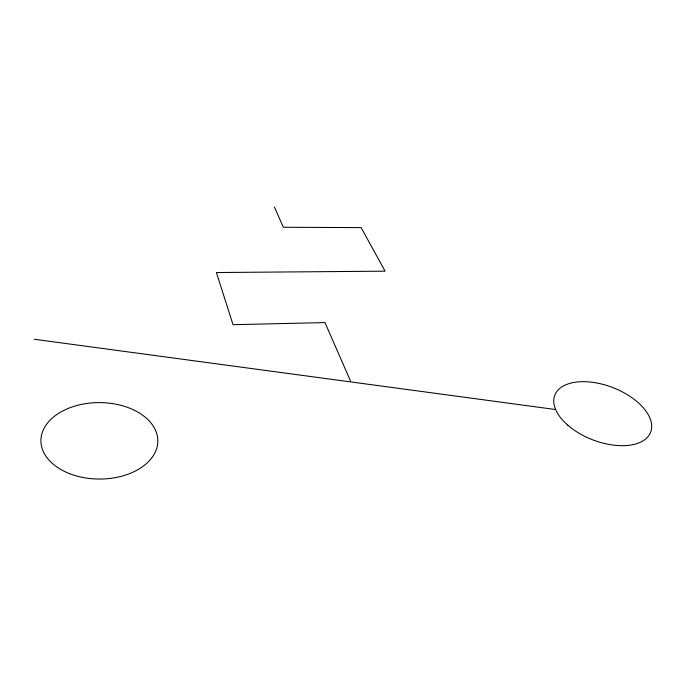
<?xml version="1.0" encoding="UTF-8"?>
<svg xmlns="http://www.w3.org/2000/svg" width="686" height="686" viewBox="0 0 686 686"><rect width="100%" height="100%" fill="white"/><g stroke="black" fill="none" stroke-linecap="round" stroke-linejoin="round"><path stroke-width="1.03" d="M34.3 339.261L554.983 409.448M274.426 206.949L283.309 227.263L361.145 227.623L385.095 271.167L216.407 272.539L233.034 324.692L324.984 322.591L350.469 380.901M567.862 425.251A51.364 27.997 21.1 0 0 649.951 433.732A51.364 27.997 21.1 0 0 590.397 382.059A51.364 27.997 21.1 0 0 567.862 425.251M69.432 473.597A58.456 38.227 0.2 0 0 157.814 441.501A58.456 38.227 0.2 0 0 70.855 407.398A58.456 38.227 0.2 0 0 69.432 473.597"/></g></svg>
